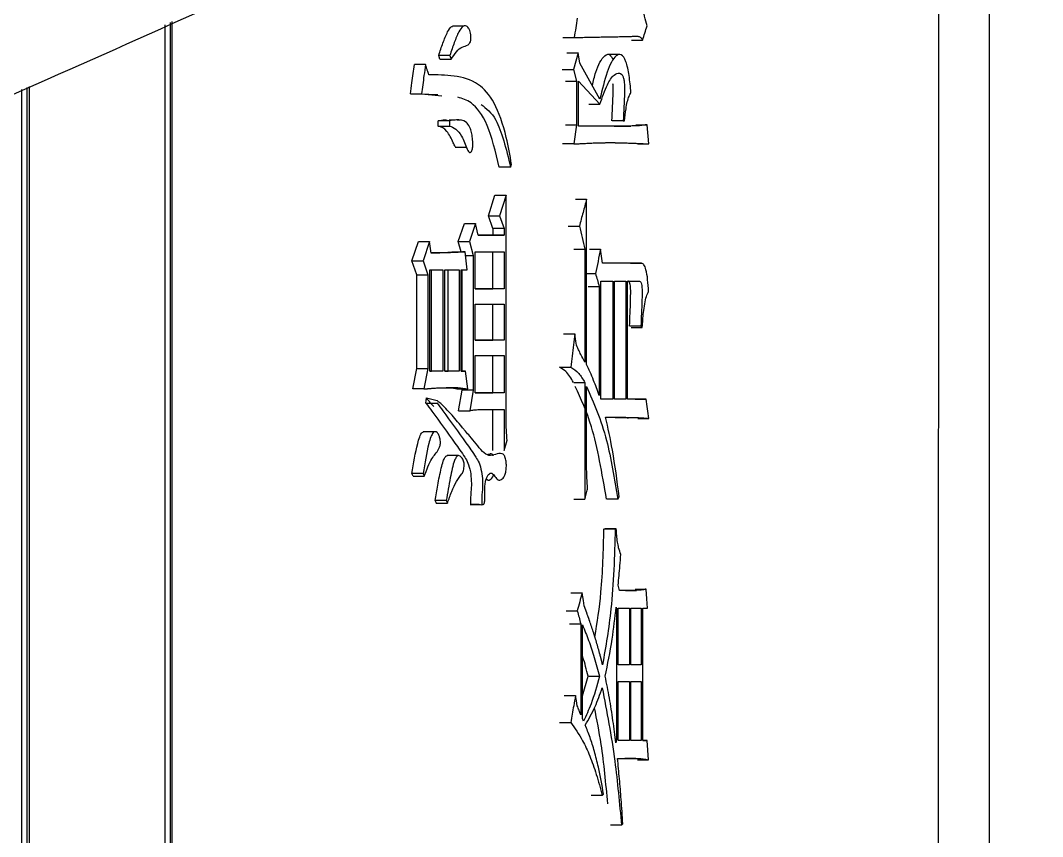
# Model space of a CAD drawing. Header units: millimetres. Extents: x 2379 to 4059, y 879 to 2067.
# Drawn here: x 3157.52 to 3166.14, y 1070.67 to 1077.55 of the extents above; entities that cross this region are included whole.
import ezdxf

# ---------------------------------------------------------------- set-up
doc = ezdxf.new("R2010")
doc.units = ezdxf.units.MM

msp = doc.modelspace()

# ---------------------------------------------------------------- linework, layer by layer
at = {"color": 7, "linetype": 'Continuous', "lineweight": 25}
for p, q in [((3165.6853, 1080.8364), (3165.6878, 1052.5442)), ((3165.2597, 1053.7173), (3165.2605, 1080.618)), ((3158.732, 1077.5175), (3158.7318, 1065.9346)), ((3158.7775, 1077.5386), (3158.7773, 1065.9346)), ((3158.796, 1065.8846), (3158.7962, 1077.5473)), ((3161.2537, 1077.5075), (3161.1583, 1077.5076)), ((3162.0912, 1077.4111), (3162.1858, 1077.4111)), ((3162.6695, 1077.3895), (3162.7628, 1077.3895)), ((3161.1371, 1077.2596), (3161.0431, 1077.2596)), ((3161.053, 1077.2272), (3161.0431, 1077.2596)), ((3161.1371, 1077.2596), (3161.1471, 1077.2272)), ((3162.1235, 1077.2813), (3162.2181, 1077.2813)), ((3162.2181, 1077.2813), (3162.18, 1077.1407)), ((3162.2327, 1077.1948), (3162.2181, 1077.2813)), ((3162.5602, 1077.2667), (3162.4659, 1077.2667)), ((3160.9317, 1077.1839), (3160.8379, 1077.1839)), ((3162.4027, 1076.8919), (3162.2327, 1077.1948)), ((3162.0853, 1077.1407), (3162.18, 1077.1407)), ((3162.18, 1077.1407), (3162.2064, 1077.0433)), ((3157.5703, 1076.9899), (3157.5702, 1065.8846)), ((3157.5904, 1065.9346), (3157.5905, 1076.9984)), ((3162.2064, 1077.0433), (3162.2064, 1076.6755)), ((3162.221, 1077.0433), (3162.4027, 1076.8486)), ((3162.221, 1076.6647), (3162.221, 1077.0433)), ((3157.5254, 1076.9712), (3157.5253, 1065.8846)), ((3160.8039, 1076.9351), (3160.8976, 1076.9351)), ((3161.0362, 1076.9272), (3160.8039, 1076.9351)), ((3160.8976, 1076.9351), (3161.0691, 1076.9192)), ((3162.3085, 1076.8486), (3162.4027, 1076.8486)), ((3161.1337, 1076.7079), (3161.0397, 1076.7079)), ((3161.0397, 1076.6646), (3161.0397, 1076.7079)), ((3161.0397, 1076.6646), (3161.1337, 1076.6646)), ((3161.1807, 1076.7149), (3161.1323, 1076.7149)), ((3161.1337, 1076.7079), (3161.1337, 1076.6646)), ((3161.2276, 1076.7149), (3161.1982, 1076.7149)), ((3162.2064, 1076.6755), (3162.1829, 1076.5133)), ((3162.6651, 1076.6647), (3162.221, 1076.6647)), ((3162.5991, 1076.708), (3162.5054, 1076.708)), ((3162.5228, 1076.6647), (3162.5691, 1076.6647)), ((3162.5715, 1076.6647), (3162.6651, 1076.6647)), ((3162.5991, 1076.708), (3162.6101, 1076.708)), ((3162.7071, 1076.6755), (3162.8003, 1076.6755)), ((3162.8164, 1076.5133), (3162.8003, 1076.6755)), ((3161.1807, 1076.4864), (3161.2761, 1076.4864)), ((3162.1829, 1076.5133), (3162.0882, 1076.5133)), ((3162.7232, 1076.5133), (3162.8164, 1076.5133)), ((3161.6488, 1076.3185), (3161.5541, 1076.3185)), ((3161.4625, 1075.9075), (3161.5163, 1076.0805)), ((3161.5163, 1076.0805), (3161.6109, 1076.0805)), ((3161.6109, 1076.0805), (3161.557, 1075.9075)), ((3161.6109, 1074.2308), (3161.6109, 1076.0805)), ((3162.1963, 1076.0481), (3162.2908, 1076.0481)), ((3162.2907, 1074.6527), (3162.2908, 1076.0481)), ((3161.4625, 1075.9075), (3161.557, 1075.9075)), ((3161.5005, 1075.7993), (3161.4625, 1075.9075)), ((3161.557, 1075.9075), (3161.5951, 1075.7993)), ((3161.2079, 1075.6911), (3161.2601, 1075.8426)), ((3161.2601, 1075.8426), (3161.3544, 1075.8425)), ((3161.3544, 1075.8425), (3161.3022, 1075.6911)), ((3161.3771, 1075.7452), (3161.3544, 1075.8425)), ((3161.5951, 1075.7993), (3161.5005, 1075.7993)), ((3161.5005, 1075.7993), (3161.5005, 1075.7452)), ((3161.5951, 1075.7993), (3161.5951, 1075.7452)), ((3162.1352, 1075.821), (3162.2297, 1075.821)), ((3161.5005, 1075.7452), (3161.5951, 1075.7452)), ((3160.8175, 1075.5288), (3160.8718, 1075.6911)), ((3160.8718, 1075.6911), (3160.9656, 1075.6911)), ((3160.9656, 1075.6911), (3160.9112, 1075.5288)), ((3160.9792, 1075.5937), (3160.9656, 1075.6911)), ((3161.2079, 1075.6911), (3161.3022, 1075.6911)), ((3161.2316, 1075.6046), (3161.2079, 1075.6911)), ((3161.3022, 1075.6911), (3161.3348, 1075.5721)), ((3162.1818, 1075.6262), (3162.2763, 1075.6262)), ((3162.2763, 1075.6262), (3162.2762, 1074.6743)), ((3162.3142, 1075.6263), (3162.4084, 1075.6262)), ((3160.8175, 1075.5288), (3160.9112, 1075.5288)), ((3160.8583, 1075.4098), (3160.8175, 1075.5288)), ((3160.9112, 1075.5288), (3160.9521, 1075.4098)), ((3161.1719, 1075.6046), (3161.2661, 1075.6046)), ((3161.2825, 1075.4531), (3161.2661, 1075.6046)), ((3161.2696, 1075.5721), (3161.3348, 1075.5721)), ((3161.3348, 1075.5721), (3161.3348, 1074.4363)), ((3161.3511, 1075.2909), (3161.3511, 1075.6046)), ((3161.3511, 1075.6046), (3161.5951, 1075.6046)), ((3161.5005, 1075.2909), (3161.5005, 1075.6046)), ((3161.5951, 1075.6046), (3161.5951, 1075.2909)), ((3160.969, 1074.5985), (3160.969, 1075.4531)), ((3160.969, 1075.4531), (3161.0769, 1075.4531)), ((3160.9829, 1074.5985), (3160.9829, 1075.4531)), ((3161.0769, 1075.4531), (3161.0769, 1074.5985)), ((3161.0936, 1074.5985), (3161.0936, 1075.4531)), ((3161.0936, 1075.4531), (3161.2167, 1075.4531)), ((3161.1225, 1074.5986), (3161.1225, 1075.4531)), ((3161.2167, 1075.4531), (3161.2167, 1074.5986)), ((3161.2332, 1075.4531), (3161.2825, 1075.4531)), ((3161.2332, 1074.5986), (3161.2332, 1075.4531)), ((3161.2405, 1074.5986), (3161.2405, 1075.4531)), ((3162.7547, 1075.5073), (3162.4254, 1075.5073)), ((3162.6613, 1075.5073), (3162.7547, 1075.5073)), ((3160.8582, 1074.6202), (3160.8583, 1075.4098)), ((3160.8583, 1075.4098), (3160.9521, 1075.4098)), ((3160.9521, 1075.4098), (3160.952, 1074.6202)), ((3162.2907, 1075.4207), (3162.3656, 1075.4207)), ((3162.4112, 1074.3606), (3162.4112, 1075.3558)), ((3162.4112, 1075.3558), (3162.5128, 1075.3558)), ((3162.5128, 1075.3558), (3162.5128, 1074.3606)), ((3162.5268, 1074.3606), (3162.5268, 1075.3558)), ((3162.5268, 1075.3558), (3162.6211, 1075.3558)), ((3162.6211, 1075.3558), (3162.6211, 1074.3606)), ((3162.6349, 1075.3558), (3162.7358, 1075.3558)), ((3162.6349, 1074.3606), (3162.6349, 1075.3558)), ((3162.6396, 1075.3558), (3162.7358, 1075.3558)), ((3161.5951, 1075.2909), (3161.3511, 1075.2909)), ((3161.3511, 1075.2909), (3161.5005, 1075.2909)), ((3161.5951, 1075.2909), (3161.5005, 1075.2909)), ((3162.3028, 1075.3125), (3162.397, 1075.3125)), ((3162.397, 1075.3125), (3162.397, 1074.3931)), ((3161.3511, 1074.8582), (3161.3511, 1075.1611)), ((3161.3511, 1075.1611), (3161.5951, 1075.1611)), ((3161.5005, 1074.8582), (3161.5005, 1075.1611)), ((3161.5951, 1075.1611), (3161.5951, 1074.8582)), ((3162.7492, 1074.9772), (3162.6559, 1074.9772)), ((3162.6667, 1074.9664), (3162.76, 1074.9664)), ((3162.7492, 1074.9772), (3162.76, 1074.9664)), ((3161.5951, 1074.8582), (3161.3511, 1074.8582)), ((3161.3511, 1074.8582), (3161.5005, 1074.8582)), ((3161.5951, 1074.8582), (3161.5005, 1074.8582)), ((3162.097, 1074.9124), (3162.1917, 1074.9124)), ((3161.3511, 1074.4147), (3161.3511, 1074.7284)), ((3161.3511, 1074.7284), (3161.5951, 1074.7284)), ((3161.5005, 1074.4147), (3161.5005, 1074.7284)), ((3161.5951, 1074.7284), (3161.5951, 1074.4147)), ((3160.8243, 1074.4471), (3160.8582, 1074.6202)), ((3160.8582, 1074.6202), (3160.952, 1074.6202)), ((3160.952, 1074.6202), (3160.918, 1074.4471)), ((3161.0769, 1074.5985), (3160.969, 1074.5985)), ((3160.969, 1074.5985), (3160.9829, 1074.5985)), ((3161.0769, 1074.5985), (3160.9829, 1074.5985)), ((3161.2167, 1074.5986), (3161.0936, 1074.5985)), ((3161.0936, 1074.5986), (3161.1225, 1074.5986)), ((3161.2167, 1074.5986), (3161.1225, 1074.5986)), ((3161.2694, 1074.5986), (3161.2332, 1074.5986)), ((3161.2332, 1074.5986), (3161.2694, 1074.5986)), ((3161.289, 1074.4471), (3161.2694, 1074.5986)), ((3162.061, 1074.631), (3162.1564, 1074.631)), ((3162.1818, 1074.5012), (3162.2762, 1074.5012)), ((3162.2762, 1074.5012), (3162.2762, 1073.5169)), ((3160.918, 1074.4471), (3160.8243, 1074.4471)), ((3161.1324, 1074.4579), (3161.2266, 1074.4579)), ((3161.1948, 1074.4471), (3161.289, 1074.4471)), ((3161.2112, 1074.2632), (3161.2405, 1074.4363)), ((3161.2266, 1074.4579), (3161.289, 1074.4471)), ((3161.2405, 1074.4363), (3161.2405, 1074.4471)), ((3161.3348, 1074.4363), (3161.2405, 1074.4363)), ((3161.3348, 1074.4363), (3161.3054, 1074.2632)), ((3161.5951, 1074.4147), (3161.3511, 1074.4147)), ((3161.3511, 1074.4147), (3161.5005, 1074.4147)), ((3161.5951, 1074.4147), (3161.5005, 1074.4147)), ((3162.2907, 1073.8197), (3162.2907, 1074.4687)), ((3160.9359, 1074.3281), (3160.9393, 1074.3714)), ((3160.9393, 1074.3714), (3161.0315, 1074.3497)), ((3162.5128, 1074.3606), (3162.4112, 1074.3606)), ((3162.5128, 1074.3606), (3162.4189, 1074.3606)), ((3162.6211, 1074.3606), (3162.5268, 1074.3606)), ((3162.6211, 1074.3606), (3162.5275, 1074.3606)), ((3162.7922, 1074.3606), (3162.6349, 1074.3606)), ((3162.699, 1074.3606), (3162.7922, 1074.3606)), ((3161.2112, 1074.2632), (3161.3054, 1074.2632)), ((3161.5005, 1073.9279), (3161.5005, 1074.2741)), ((3161.5951, 1074.274), (3161.5951, 1073.9279)), ((3162.7232, 1074.1984), (3162.8163, 1074.1984)), ((3161.0052, 1074.0847), (3160.9114, 1074.0847)), ((3161.5951, 1073.9279), (3161.6204, 1074.0144)), ((3161.2104, 1073.8853), (3161.1152, 1073.8853)), ((3160.8277, 1073.7115), (3160.8174, 1073.7332)), ((3160.8277, 1073.7115), (3160.9214, 1073.7115)), ((3160.9112, 1073.7332), (3160.9214, 1073.7115)), ((3162.5546, 1073.5169), (3162.5658, 1073.5385)), ((3161.107, 1073.506), (3161.013, 1073.506)), ((3161.023, 1073.4844), (3161.117, 1073.4844)), ((3161.3832, 1073.4736), (3161.3184, 1073.4736)), ((3162.1817, 1073.5169), (3162.2762, 1073.5169)), ((3162.5546, 1073.5169), (3162.4608, 1073.5169)), ((3162.4385, 1073.2681), (3162.5323, 1073.2681)), ((3162.5407, 1073.2681), (3162.4469, 1073.2681)), ((3162.5407, 1073.2681), (3162.5323, 1073.2681)), ((3162.5685, 1072.7489), (3162.5574, 1072.7921)), ((3162.1584, 1072.7272), (3162.253, 1072.7272)), ((3162.7113, 1072.7489), (3162.5685, 1072.7489)), ((3162.6179, 1072.7489), (3162.7113, 1072.7489)), ((3162.699, 1072.7597), (3162.7922, 1072.7597)), ((3162.5574, 1072.1214), (3162.5574, 1072.5974)), ((3162.5574, 1072.5974), (3162.6513, 1072.5974)), ((3162.6513, 1072.5974), (3162.6513, 1072.1215)), ((3162.665, 1072.1215), (3162.665, 1072.5974)), ((3162.665, 1072.5974), (3162.7519, 1072.5974)), ((3162.7519, 1072.5974), (3162.7519, 1072.1215)), ((3162.7653, 1071.4832), (3162.7654, 1072.5974)), ((3162.7654, 1072.5974), (3162.8029, 1072.5974)), ((3162.1175, 1072.5758), (3162.2121, 1072.5758)), ((3162.5435, 1072.5758), (3162.5435, 1071.494)), ((3162.1468, 1072.4676), (3162.2413, 1072.4676)), ((3162.2413, 1072.4676), (3162.2413, 1071.6996)), ((3162.2559, 1071.6671), (3162.2559, 1072.4568)), ((3162.6513, 1072.1215), (3162.5574, 1072.1214)), ((3162.6513, 1072.1215), (3162.5577, 1072.1215)), ((3162.7519, 1072.1215), (3162.665, 1072.1215)), ((3162.7519, 1072.1215), (3162.665, 1072.1215)), ((3162.2559, 1071.8607), (3162.3041, 1072.0241)), ((3162.3056, 1072.0241), (3162.3998, 1072.0241)), ((3162.5574, 1071.4832), (3162.5574, 1071.9808)), ((3162.5574, 1071.9808), (3162.6513, 1071.9808)), ((3162.6513, 1071.9808), (3162.6513, 1071.4832)), ((3162.665, 1071.4832), (3162.665, 1071.9808)), ((3162.665, 1071.9808), (3162.7519, 1071.9808)), ((3162.7519, 1071.9808), (3162.7519, 1071.4832)), ((3162.1028, 1071.8618), (3162.1975, 1071.8618)), ((3162.2646, 1071.6455), (3162.2559, 1071.6671)), ((3162.5435, 1071.494), (3162.5336, 1071.494)), ((3162.5435, 1071.494), (3162.5379, 1071.4616)), ((3162.6513, 1071.4832), (3162.5574, 1071.4832)), ((3162.6513, 1071.4832), (3162.5577, 1071.4832)), ((3162.7519, 1071.4832), (3162.665, 1071.4832)), ((3162.7519, 1071.4832), (3162.665, 1071.4832)), ((3162.8002, 1071.4832), (3162.7653, 1071.4832)), ((3162.7653, 1071.4832), (3162.8002, 1071.4832)), ((3162.5518, 1071.3318), (3162.7059, 1071.3318)), ((3162.7059, 1071.3318), (3162.6124, 1071.3318)), ((3162.7204, 1071.321), (3162.8136, 1071.321)), ((3162.4225, 1071.0181), (3162.3283, 1071.0181)), ((3162.4225, 1071.0181), (3162.4338, 1071.0289)), ((3162.5851, 1070.7693), (3162.5962, 1070.7801))]:
    msp.add_line(p, q, dxfattribs=at)
at = {"color": 7, "linetype": 'Continuous', "lineweight": 25, "flags": 128}
for points in [[(3161.053, 1077.2272), (3161.0942, 1077.2272), (3161.1206, 1077.2272), (3161.1471, 1077.2272)], [(3162.1117, 1077.0433), (3162.1586, 1077.0433), (3162.2064, 1077.0433)], [(3162.1117, 1076.6755), (3162.1586, 1076.6755), (3162.2064, 1076.6755)], [(3161.6488, 1076.3185), (3161.6535, 1076.3293), (3161.6582, 1076.3401)], [(3162.4254, 1075.5073), (3162.4169, 1075.5668), (3162.4084, 1075.6262)], [(3160.9359, 1074.3281), (3160.9781, 1074.3281), (3161.004, 1074.3281), (3161.0298, 1074.3281)], [(3160.9112, 1073.7332), (3160.8764, 1073.7332), (3160.8469, 1073.7332), (3160.8174, 1073.7332)], [(3161.023, 1073.4844), (3161.0204, 1073.4899), (3161.0179, 1073.4954), (3161.013, 1073.506)], [(3161.107, 1073.506), (3161.1095, 1073.5005), (3161.1133, 1073.4925), (3161.117, 1073.4844)], [(3162.2704, 1072.619), (3162.2633, 1072.663), (3162.2582, 1072.6951), (3162.253, 1072.7272)], [(3162.8029, 1072.5974), (3162.7976, 1072.6786), (3162.7922, 1072.7597)], [(3162.5407, 1072.6083), (3162.5421, 1072.592), (3162.5435, 1072.5758)], [(3162.2121, 1071.7753), (3162.2048, 1071.8185), (3162.1975, 1071.8618)], [(3162.0616, 1071.6346), (3162.085, 1071.6346), (3162.1091, 1071.6346), (3162.1563, 1071.6346)], [(3162.8136, 1071.321), (3162.8069, 1071.4021), (3162.8002, 1071.4832)], [(3162.5851, 1070.7693), (3162.5462, 1070.7693), (3162.5177, 1070.7693), (3162.4914, 1070.7693)]]:
    msp.add_lwpolyline(points, dxfattribs=at)
at = {"color": 7, "linetype": 'Continuous', "lineweight": 25}
for points, knots in [([(3088.6497, 1062.6106), (3091.2101, 1062.6355), (3094.7905, 1062.6703), (3100.0597, 1062.9491), (3104.5241, 1063.2844), (3109.8402, 1063.8501), (3115.4092, 1064.6234), (3121.2226, 1065.6334), (3127.1938, 1066.8894), (3133.2699, 1068.4001), (3139.4078, 1070.1708), (3145.5731, 1072.205), (3151.7366, 1074.5045), (3157.8735, 1077.0697), (3163.9616, 1079.9001), (3169.9811, 1082.9938), (3175.9138, 1086.3485), (3181.743, 1089.9607), (3187.4527, 1093.8262), (3193.0283, 1097.9403), (3198.4556, 1102.2975), (3203.7212, 1106.8918), (3208.8126, 1111.7163), (3213.7175, 1116.7639), (3218.4243, 1122.0269), (3222.9221, 1127.4968), (3227.2003, 1133.1651), (3231.249, 1139.0223), (3235.0587, 1145.0589), (3238.6203, 1151.2648), (3241.9256, 1157.6294), (3244.9664, 1164.142), (3247.7355, 1170.7912), (3250.2259, 1177.5656), (3252.4314, 1184.4533), (3254.346, 1191.4421), (3255.9646, 1198.5197), (3257.2824, 1205.6734), (3258.2953, 1212.8904), (3258.9997, 1220.1575), (3259.3926, 1227.4617), (3259.4715, 1234.7896), (3259.2345, 1242.1277), (3258.6803, 1249.4623), (3257.8081, 1256.78), (3256.6178, 1264.067), (3255.1097, 1271.3097), (3253.2847, 1278.4943), (3251.1442, 1285.6071), (3248.6903, 1292.6346), (3245.9255, 1299.5632), (3242.8528, 1306.3795), (3239.4757, 1313.0702), (3235.7981, 1319.622), (3231.8244, 1326.0221), (3227.5595, 1332.2574), (3223.0083, 1338.3154), (3218.1763, 1344.1838), (3213.0692, 1349.8502), (3207.6926, 1355.3027), (3202.2459, 1360.3503), (3196.7725, 1365.0026), (3191.3143, 1369.272), (3185.6894, 1373.3144), (3179.9079, 1377.1228), (3173.9805, 1380.6909), (3167.918, 1384.0129), (3161.7322, 1387.0832), (3155.4356, 1389.8967), (3149.0419, 1392.4486), (3142.5667, 1394.7347), (3136.0291, 1396.7509), (3129.4541, 1398.4935), (3122.8813, 1399.9583), (3116.3875, 1401.1399), (3110.098, 1402.037), (3104.5743, 1402.6204), (3099.6914, 1402.988), (3094.8673, 1403.2278), (3088.8929, 1403.3448), (3083.3761, 1403.2345), (3078.1069, 1402.9628), (3073.6425, 1402.6253), (3068.3264, 1402.0603), (3062.7574, 1401.2868), (3056.944, 1400.2769), (3050.9728, 1399.0208), (3044.8967, 1397.5101), (3038.7588, 1395.7394), (3032.5936, 1393.7053), (3026.43, 1391.4058), (3020.2932, 1388.8405), (3014.2051, 1386.0102), (3008.1855, 1382.9164), (3002.2528, 1379.5618), (2996.4237, 1375.9496), (2990.7139, 1372.0841), (2985.1384, 1367.9699), (2979.7111, 1363.6127), (2974.4454, 1359.0185), (2969.3541, 1354.1939), (2964.4492, 1349.1463), (2959.7423, 1343.8834), (2955.2445, 1338.4134), (2950.9663, 1332.7452), (2946.9176, 1326.8879), (2943.108, 1320.8513), (2939.5462, 1314.6455), (2936.2415, 1308.2807), (2933.1987, 1301.7687), (2930.4368, 1295.1173), (2928.0997, 1288.8352), (2926.8212, 1284.7301), (2926.258, 1282.9216)], [0, 0, 0, 0, 0.010207, 0.014274, 0.021037, 0.028056, 0.035587, 0.043451, 0.051578, 0.059911, 0.06841, 0.077044, 0.085791, 0.094634, 0.103558, 0.112554, 0.121612, 0.130726, 0.13989, 0.149098, 0.158347, 0.167633, 0.176954, 0.186306, 0.195688, 0.205098, 0.214535, 0.223996, 0.233481, 0.242989, 0.252518, 0.262068, 0.271639, 0.281229, 0.290838, 0.300466, 0.310113, 0.319778, 0.329461, 0.339162, 0.348881, 0.358618, 0.368373, 0.378146, 0.387938, 0.397748, 0.407578, 0.417427, 0.427296, 0.437185, 0.447097, 0.457031, 0.466988, 0.47697, 0.486979, 0.497016, 0.507082, 0.517181, 0.527315, 0.537488, 0.547704, 0.556915, 0.566123, 0.575327, 0.584526, 0.593719, 0.602905, 0.612082, 0.621247, 0.630396, 0.639524, 0.64862, 0.657668, 0.666638, 0.675463, 0.683979, 0.691963, 0.697606, 0.703501, 0.71122, 0.721427, 0.725494, 0.732257, 0.739276, 0.746807, 0.754671, 0.762798, 0.771131, 0.77963, 0.788264, 0.797011, 0.805853, 0.814778, 0.823774, 0.832832, 0.841946, 0.85111, 0.860318, 0.869567, 0.878853, 0.888174, 0.897526, 0.906908, 0.916318, 0.925755, 0.935216, 0.944701, 0.954208, 0.963738, 0.973288, 0.982858, 0.992449, 1, 1, 1, 1]), ([(3162.8003, 1077.5085), (3162.787, 1077.5625), (3162.7611, 1077.6672), (3162.7264, 1077.8349), (3162.7055, 1077.9489), (3162.6951, 1078.0061)], [0, 0, 0, 0, 0.347854, 0.67337, 1, 1, 1, 1]), ([(3161.0431, 1077.2596), (3161.0548, 1077.2951), (3161.0785, 1077.3663), (3161.1129, 1077.4506), (3161.141, 1077.4991), (3161.1556, 1077.5037), (3161.159, 1077.5048)], [0, 0, 0, 0, 0.3465962, 0.6953672, 0.9290108, 1, 1, 1, 1]), ([(3161.1471, 1077.2272), (3161.1621, 1077.2498), (3161.1922, 1077.2952), (3161.2411, 1077.3363), (3161.2785, 1077.3391), (3161.301, 1077.3588), (3161.3089, 1077.3705), (3161.3133, 1077.3862), (3161.3149, 1077.4021), (3161.3146, 1077.4231), (3161.3117, 1077.4473), (3161.3051, 1077.4728), (3161.2911, 1077.4978), (3161.2704, 1077.5147), (3161.2415, 1077.5047), (3161.2084, 1077.4558), (3161.1735, 1077.3676), (3161.1493, 1077.2971), (3161.1371, 1077.2596), (3161.1371, 1077.2596)], [0, 0, 0, 0, 0.122963, 0.247031, 0.370505, 0.395962, 0.421667, 0.433716, 0.445798, 0.461982, 0.485013, 0.50855, 0.540716, 0.603687, 0.664288, 0.751122, 0.871606, 0.999878, 1, 1, 1, 1]), ([(3162.2122, 1077.5734), (3162.2078, 1077.5463), (3162.1991, 1077.4922), (3162.1902, 1077.4381), (3162.1858, 1077.4111)], [0, 0, 0, 0, 0.5, 1, 1, 1, 1]), ([(3162.7628, 1077.3895), (3162.769, 1077.4093), (3162.7816, 1077.449), (3162.7941, 1077.4886), (3162.8003, 1077.5085)], [0, 0, 0, 0, 0.499999, 1, 1, 1, 1]), ([(3162.1858, 1077.4111), (3162.2051, 1077.4115), (3162.2437, 1077.4122), (3162.3011, 1077.4133), (3162.3579, 1077.4143), (3162.4049, 1077.4152), (3162.4517, 1077.416), (3162.4981, 1077.4168), (3162.5533, 1077.418), (3162.599, 1077.419), (3162.6408, 1077.42), (3162.6717, 1077.4208), (3162.7006, 1077.4215), (3162.7151, 1077.4218), (3162.7223, 1077.4219)], [0, 0, 0, 0, 0.104023, 0.208045, 0.312068, 0.416091, 0.468102, 0.572125, 0.676148, 0.78017, 0.832182, 0.916091, 0.958045, 1, 1, 1, 1]), ([(3162.7223, 1077.4219), (3162.7301, 1077.4204), (3162.7442, 1077.4175), (3162.7571, 1077.3981), (3162.7628, 1077.3895)], [0, 0, 0, 0, 0.557581, 1, 1, 1, 1]), ([(3162.3382, 1077.0067), (3162.3478, 1077.0453), (3162.3763, 1077.1593), (3162.4289, 1077.2548), (3162.4831, 1077.2804), (3162.5048, 1077.2416), (3162.5136, 1077.2259)], [0, 0, 0, 0, 0.215613, 0.638466, 0.853974, 1, 1, 1, 1]), ([(3162.6651, 1076.946), (3162.6604, 1076.9949), (3162.6513, 1077.0912), (3162.6251, 1077.2192), (3162.5831, 1077.2764), (3162.5251, 1077.2589), (3162.4595, 1077.1278), (3162.4219, 1076.9715), (3162.4027, 1076.8919)], [0, 0, 0, 0, 0.1273113, 0.25064, 0.3763468, 0.5011022, 0.7458194, 1, 1, 1, 1]), ([(3160.8039, 1076.9351), (3160.8082, 1076.9664), (3160.816, 1077.0235), (3160.8273, 1077.1065), (3160.8344, 1077.1581), (3160.8379, 1077.1839)], [0, 0, 0, 0, 0.377799, 0.688899, 1, 1, 1, 1]), ([(3160.9317, 1077.1839), (3160.9274, 1077.1526), (3160.9196, 1077.0954), (3160.9082, 1077.0125), (3160.9011, 1076.9609), (3160.8976, 1076.9351)], [0, 0, 0, 0, 0.377734, 0.688867, 1, 1, 1, 1]), ([(3160.9589, 1077.0973), (3160.955, 1077.1098), (3160.9485, 1077.1305), (3160.9394, 1077.1593), (3160.9343, 1077.1757), (3160.9317, 1077.1839)], [0, 0, 0, 0, 0.4325048, 0.7162517, 1, 1, 1, 1]), ([(3161.6581, 1076.3401), (3161.6441, 1076.4177), (3161.6077, 1076.6197), (3161.5159, 1076.8836), (3161.3606, 1077.0495), (3161.1734, 1077.0926), (3161.0307, 1077.0957), (3160.9589, 1077.0973)], [0, 0, 0, 0, 0.112639, 0.292888, 0.474955, 0.735645, 1, 1, 1, 1]), ([(3162.4027, 1076.8486), (3162.423, 1076.9068), (3162.4591, 1077.0103), (3162.5168, 1077.1009), (3162.5589, 1077.113), (3162.585, 1077.1058), (3162.5976, 1077.0831), (3162.6058, 1077.0547), (3162.6112, 1077.009), (3162.6102, 1076.8896), (3162.604, 1076.7874), (3162.5991, 1076.708)], [0, 0, 0, 0, 0.23749, 0.42213, 0.564767, 0.621672, 0.660735, 0.693272, 0.725999, 0.787152, 1, 1, 1, 1]), ([(3162.5032, 1076.708), (3162.5078, 1076.7883), (3162.5135, 1076.8848), (3162.5154, 1076.9919), (3162.5135, 1077.0143), (3162.513, 1077.0207)], [0, 0, 0, 0, 0.779722, 0.936775, 1, 1, 1, 1]), ([(3161.5541, 1076.3185), (3161.5232, 1076.4462), (3161.4626, 1076.6974), (3161.3302, 1076.8698), (3161.2423, 1076.8956), (3161.205, 1076.9066)], [0, 0, 0, 0, 0.372916, 0.733547, 1, 1, 1, 1]), ([(3162.6101, 1076.708), (3162.614, 1076.7424), (3162.6204, 1076.7988), (3162.6335, 1076.8688), (3162.6476, 1076.9178), (3162.6593, 1076.9367), (3162.6651, 1076.946)], [0, 0, 0, 0, 0.348649, 0.570981, 0.788219, 1, 1, 1, 1]), ([(3161.4008, 1076.8468), (3161.4443, 1076.8135), (3161.5482, 1076.7338), (3161.6118, 1076.4713), (3161.6488, 1076.3185)], [0, 0, 0, 0, 0.418252, 1, 1, 1, 1]), ([(3161.0397, 1076.7079), (3161.0576, 1076.7124), (3161.0887, 1076.7203), (3161.1195, 1076.7126), (3161.1327, 1076.7093)], [0, 0, 0, 0, 0.573402, 1, 1, 1, 1]), ([(3161.1818, 1076.4887), (3161.1766, 1076.5), (3161.1547, 1076.5478), (3161.1113, 1076.6395), (3161.0649, 1076.6558), (3161.0397, 1076.6646)], [0, 0, 0, 0, 0.12447, 0.525331, 1, 1, 1, 1]), ([(3161.1337, 1076.6646), (3161.1515, 1076.6579), (3161.1871, 1076.6446), (3161.2404, 1076.5852), (3161.27, 1076.4943), (3161.2931, 1076.4493), (3161.3041, 1076.4399), (3161.3143, 1076.443), (3161.3224, 1076.4546), (3161.3275, 1076.4714), (3161.3305, 1076.4935), (3161.3312, 1076.529), (3161.3276, 1076.5758), (3161.3179, 1076.6239), (3161.3008, 1076.6679), (3161.2592, 1076.7176), (3161.2008, 1076.7199), (3161.1531, 1076.7114), (3161.1337, 1076.7079)], [0, 0, 0, 0, 0.115518, 0.231634, 0.360314, 0.38877, 0.411137, 0.433609, 0.45467, 0.468652, 0.482629, 0.505933, 0.545458, 0.585905, 0.62732, 0.690876, 0.874624, 1, 1, 1, 1]), ([(3162.8003, 1076.6755), (3162.7812, 1076.6727), (3162.7493, 1076.6679), (3162.7042, 1076.6655), (3162.6781, 1076.665), (3162.6651, 1076.6647)], [0, 0, 0, 0, 0.427543, 0.713753, 1, 1, 1, 1]), ([(3162.1829, 1076.5133), (3162.1865, 1076.5135), (3162.1938, 1076.5139), (3162.2048, 1076.5145), (3162.2193, 1076.5153), (3162.2375, 1076.5163), (3162.2592, 1076.5174), (3162.2808, 1076.5185), (3162.3024, 1076.5196), (3162.3239, 1076.5206), (3162.3454, 1076.5215), (3162.3632, 1076.5221), (3162.3809, 1076.5227), (3162.3987, 1076.5233), (3162.4199, 1076.5238), (3162.4375, 1076.5241), (3162.4516, 1076.5243), (3162.4621, 1076.5244), (3162.4726, 1076.5245), (3162.4831, 1076.5245), (3162.4919, 1076.5245), (3162.4989, 1076.5245), (3162.5041, 1076.5245), (3162.5093, 1076.5244), (3162.5145, 1076.5244), (3162.5189, 1076.5244), (3162.5224, 1076.5243), (3162.5258, 1076.5243), (3162.5302, 1076.5242), (3162.5354, 1076.5242), (3162.5406, 1076.5241), (3162.5458, 1076.524), (3162.551, 1076.5239), (3162.5562, 1076.5238), (3162.5631, 1076.5237), (3162.5717, 1076.5235), (3162.5821, 1076.5233), (3162.5924, 1076.523), (3162.6027, 1076.5227), (3162.613, 1076.5224), (3162.6233, 1076.5221), (3162.6369, 1076.5217), (3162.654, 1076.521), (3162.6744, 1076.5202), (3162.6947, 1076.5193), (3162.715, 1076.5184), (3162.7318, 1076.5176), (3162.7453, 1076.5169), (3162.7553, 1076.5164), (3162.7654, 1076.5159), (3162.7754, 1076.5154), (3162.7854, 1076.5149), (3162.7956, 1076.5144), (3162.8059, 1076.5138), (3162.8129, 1076.5135), (3162.8164, 1076.5133)], [0, 0, 0, 0, 0.016501, 0.033002, 0.049503, 0.082504, 0.115506, 0.148508, 0.18151, 0.214512, 0.247513, 0.280515, 0.297016, 0.330018, 0.36302, 0.396021, 0.412522, 0.429023, 0.445524, 0.462025, 0.478526, 0.486776, 0.495027, 0.503277, 0.511528, 0.519778, 0.523903, 0.528029, 0.536279, 0.54453, 0.55278, 0.56103, 0.569281, 0.577531, 0.585782, 0.602283, 0.618784, 0.635284, 0.651785, 0.668286, 0.684787, 0.701288, 0.73429, 0.767292, 0.800293, 0.833295, 0.866297, 0.882798, 0.899299, 0.9158, 0.932301, 0.948801, 0.965302, 0.982651, 1, 1, 1, 1]), ([(3162.2908, 1076.0481), (3162.2806, 1076.0103), (3162.2603, 1075.9345), (3162.2399, 1075.8588), (3162.2297, 1075.821)], [0, 0, 0, 0, 0.5, 1, 1, 1, 1]), ([(3162.2297, 1075.821), (3162.2375, 1075.7885), (3162.2531, 1075.7236), (3162.2685, 1075.6587), (3162.2763, 1075.6262)], [0, 0, 0, 0, 0.500001, 1, 1, 1, 1]), ([(3161.5951, 1075.7452), (3161.5633, 1075.7452), (3161.4914, 1075.7452), (3161.418, 1075.7452), (3161.3771, 1075.7452)], [0, 0, 0, 0, 0.44202, 1, 1, 1, 1]), ([(3161.3771, 1075.7452), (3161.378, 1075.7452), (3161.4196, 1075.7452), (3161.4605, 1075.7452), (3161.5005, 1075.7452)], [0, 0, 0, 0, 0.020471, 1, 1, 1, 1]), ([(3162.4084, 1075.6262), (3162.4013, 1075.592), (3162.387, 1075.5235), (3162.3727, 1075.455), (3162.3656, 1075.4207)], [0, 0, 0, 0, 0.499999, 1, 1, 1, 1]), ([(3161.2661, 1075.6046), (3161.2646, 1075.6044), (3161.26, 1075.604), (3161.2523, 1075.6032), (3161.2432, 1075.6023), (3161.2355, 1075.6016), (3161.2294, 1075.6011), (3161.2248, 1075.6007), (3161.2202, 1075.6003), (3161.2156, 1075.6), (3161.211, 1075.5997), (3161.2064, 1075.5994), (3161.2018, 1075.5991), (3161.1926, 1075.5985), (3161.1602, 1075.5969), (3161.1231, 1075.5954), (3161.0905, 1075.5949), (3161.0811, 1075.5947), (3161.0765, 1075.5947), (3161.0718, 1075.5946), (3161.0671, 1075.5945), (3161.0624, 1075.5945), (3161.0577, 1075.5944), (3161.0531, 1075.5943), (3161.0484, 1075.5943), (3161.0437, 1075.5942), (3161.039, 1075.5942), (3161.0343, 1075.5942), (3161.0296, 1075.5941), (3161.0249, 1075.5941), (3161.021, 1075.594), (3161.0179, 1075.594), (3161.0155, 1075.594), (3161.0132, 1075.594), (3161.0108, 1075.594), (3161.0085, 1075.5939), (3161.0061, 1075.5939), (3161.0038, 1075.5939), (3161.0014, 1075.5939), (3160.999, 1075.5939), (3160.9967, 1075.5939), (3160.9943, 1075.5938), (3160.992, 1075.5938), (3160.9896, 1075.5938), (3160.9873, 1075.5938), (3160.9849, 1075.5938), (3160.9822, 1075.5938), (3160.9803, 1075.5937), (3160.9792, 1075.5937)], [0, 0, 0, 0, 0.016204, 0.048613, 0.081022, 0.11343, 0.129634, 0.145839, 0.162043, 0.178247, 0.194452, 0.210656, 0.22686, 0.243065, 0.307882, 0.567153, 0.631971, 0.648175, 0.664379, 0.680584, 0.696788, 0.712992, 0.729197, 0.745401, 0.761605, 0.777809, 0.794014, 0.810218, 0.826422, 0.842627, 0.858831, 0.866933, 0.875035, 0.883137, 0.89124, 0.899342, 0.907444, 0.915546, 0.923648, 0.93175, 0.939853, 0.947955, 0.956057, 0.964159, 0.972261, 0.980363, 0.988466, 1, 1, 1, 1]), ([(3160.9798, 1075.5947), (3160.9983, 1075.595), (3161.063, 1075.5958), (3161.1265, 1075.6009), (3161.1719, 1075.6046)], [0, 0, 0, 0, 0.286199, 1, 1, 1, 1]), ([(3162.8137, 1075.2693), (3162.809, 1075.3373), (3162.8027, 1075.4308), (3162.775, 1075.4996), (3162.7614, 1075.5047), (3162.7547, 1075.5073)], [0, 0, 0, 0, 0.57516, 0.790026, 1, 1, 1, 1]), ([(3162.3656, 1075.4207), (3162.3708, 1075.4027), (3162.3813, 1075.3666), (3162.3918, 1075.3306), (3162.397, 1075.3125)], [0, 0, 0, 0, 0.500002, 1, 1, 1, 1]), ([(3162.6531, 1074.9772), (3162.6562, 1075.0497), (3162.66, 1075.1403), (3162.6626, 1075.2488), (3162.663, 1075.2956), (3162.6586, 1075.3283), (3162.6533, 1075.347), (3162.6465, 1075.3544), (3162.6419, 1075.3554), (3162.6396, 1075.3559)], [0, 0, 0, 0, 0.5086791, 0.6355929, 0.7626286, 0.8246529, 0.8841163, 0.9426063, 1, 1, 1, 1]), ([(3162.7358, 1075.3559), (3162.7398, 1075.3551), (3162.7464, 1075.3539), (3162.7538, 1075.3332), (3162.7613, 1075.283), (3162.7555, 1075.1569), (3162.7517, 1075.0487), (3162.7492, 1074.9772)], [0, 0, 0, 0, 0.100649, 0.162017, 0.226226, 0.489486, 1, 1, 1, 1]), ([(3162.76, 1074.9664), (3162.7631, 1075.0085), (3162.7682, 1075.0775), (3162.7805, 1075.1653), (3162.7943, 1075.2313), (3162.8073, 1075.2568), (3162.8137, 1075.2693)], [0, 0, 0, 0, 0.348454, 0.571203, 0.789125, 1, 1, 1, 1]), ([(3162.1917, 1074.9123), (3162.1878, 1074.8813), (3162.18, 1074.8188), (3162.1682, 1074.7251), (3162.1603, 1074.6623), (3162.1564, 1074.631)], [0, 0, 0, 0, 0.331265, 0.665632, 1, 1, 1, 1]), ([(3162.2762, 1074.6743), (3162.2652, 1074.6953), (3162.247, 1074.7299), (3162.2214, 1074.7765), (3162.2005, 1074.8293), (3162.1946, 1074.8843), (3162.1917, 1074.9123)], [0, 0, 0, 0, 0.334928, 0.552034, 0.77193, 1, 1, 1, 1]), ([(3162.1807, 1074.5012), (3162.1594, 1074.5364), (3162.1215, 1074.5988), (3162.0794, 1074.6212), (3162.061, 1074.631)], [0, 0, 0, 0, 0.562835, 1, 1, 1, 1]), ([(3162.1564, 1074.631), (3162.1798, 1074.617), (3162.2218, 1074.5919), (3162.2595, 1074.5291), (3162.2762, 1074.5012)], [0, 0, 0, 0, 0.556867, 1, 1, 1, 1]), ([(3162.397, 1074.3931), (3162.3815, 1074.4362), (3162.3569, 1074.5047), (3162.3209, 1074.5889), (3162.3008, 1074.6314), (3162.2907, 1074.6527)], [0, 0, 0, 0, 0.460317, 0.729933, 1, 1, 1, 1]), ([(3160.918, 1074.4471), (3160.9197, 1074.4472), (3160.9222, 1074.4475), (3160.9263, 1074.4478), (3160.9305, 1074.4482), (3160.9354, 1074.4486), (3160.9404, 1074.4491), (3160.9453, 1074.4495), (3160.9503, 1074.4499), (3160.9569, 1074.4505), (3160.9652, 1074.4512), (3160.9751, 1074.452), (3160.985, 1074.4527), (3161.0047, 1074.4542), (3161.0277, 1074.4557), (3161.0507, 1074.4567), (3161.0621, 1074.4571), (3161.0703, 1074.4574), (3161.0784, 1074.4576), (3161.0882, 1074.4578), (3161.098, 1074.458), (3161.1078, 1074.4582), (3161.1175, 1074.4583), (3161.1273, 1074.4584), (3161.137, 1074.4584), (3161.1467, 1074.4585), (3161.1548, 1074.4584), (3161.1613, 1074.4584), (3161.1662, 1074.4584), (3161.171, 1074.4584), (3161.1759, 1074.4584), (3161.1807, 1074.4583), (3161.1856, 1074.4583), (3161.1904, 1074.4583), (3161.1952, 1074.4582), (3161.2001, 1074.4582), (3161.2049, 1074.4581), (3161.2089, 1074.4581), (3161.2121, 1074.4581), (3161.2146, 1074.458), (3161.217, 1074.458), (3161.2194, 1074.458), (3161.2214, 1074.458), (3161.2238, 1074.458), (3161.2254, 1074.4579), (3161.2266, 1074.4579)], [0, 0, 0, 0, 0.015876, 0.023814, 0.03969, 0.055566, 0.071442, 0.087319, 0.103195, 0.119071, 0.150823, 0.182575, 0.214327, 0.246079, 0.373089, 0.436594, 0.468346, 0.484222, 0.515974, 0.547726, 0.579478, 0.611231, 0.642983, 0.674735, 0.706487, 0.738239, 0.769992, 0.785868, 0.801744, 0.81762, 0.833496, 0.849372, 0.865248, 0.881124, 0.897, 0.912877, 0.928753, 0.944629, 0.952567, 0.960505, 0.968443, 0.976381, 0.984319, 0.988288, 1, 1, 1, 1]), ([(3161.0185, 1074.455), (3161.0445, 1074.4561), (3161.0816, 1074.4577), (3161.1309, 1074.458), (3161.1389, 1074.458), (3161.1437, 1074.458), (3161.143, 1074.458), (3161.143, 1074.458)], [0, 0, 0, 0, 0.614445, 0.874941, 0.976381, 0.999372, 1, 1, 1, 1]), ([(3161.1948, 1074.4471), (3161.1892, 1074.4481), (3161.1779, 1074.4501), (3161.1571, 1074.4537), (3161.1419, 1074.4563), (3161.1324, 1074.4579)], [0, 0, 0, 0, 0.2713542, 0.5427087, 1, 1, 1, 1]), ([(3162.4588, 1073.5169), (3162.4211, 1073.7363), (3162.3548, 1074.1231), (3162.2434, 1074.3643), (3162.1952, 1074.4687)], [0, 0, 0, 0, 0.567143, 1, 1, 1, 1]), ([(3162.2907, 1074.4687), (3162.3514, 1074.3302), (3162.4612, 1074.0791), (3162.5257, 1073.6908), (3162.5546, 1073.5169)], [0, 0, 0, 0, 0.551948, 1, 1, 1, 1]), ([(3160.9359, 1074.3281), (3160.9524, 1074.3057), (3161.0349, 1074.1938), (3161.1441, 1074.0408), (3161.2453, 1073.9006), (3161.2909, 1073.8266), (3161.3111, 1073.7558), (3161.3198, 1073.6742), (3161.3176, 1073.5915), (3161.3098, 1073.5258), (3161.3119, 1073.4817), (3161.3125, 1073.4681)], [0, 0, 0, 0, 0.102769, 0.513822, 0.691909, 0.752785, 0.814473, 0.868272, 0.914396, 0.973433, 1, 1, 1, 1]), ([(3161.0012, 1074.2978), (3160.9994, 1074.3), (3160.9841, 1074.3183), (3160.9648, 1074.3411), (3160.9464, 1074.3629), (3160.9414, 1074.3688), (3160.9399, 1074.3706), (3160.9395, 1074.3712), (3160.9393, 1074.3714)], [0, 0, 0, 0, 0.088199, 0.752198, 0.928123, 0.977067, 0.991785, 1, 1, 1, 1]), ([(3161.0284, 1074.3299), (3161.0449, 1074.3076), (3161.1274, 1074.1958), (3161.237, 1074.0435), (3161.3383, 1073.9018), (3161.3844, 1073.8286), (3161.405, 1073.7582), (3161.4141, 1073.6765), (3161.4122, 1073.5928), (3161.4041, 1073.5265), (3161.4062, 1073.4817), (3161.4069, 1073.4681)], [0, 0, 0, 0, 0.102395, 0.511938, 0.690628, 0.751585, 0.813368, 0.867382, 0.913423, 0.973554, 1, 1, 1, 1]), ([(3161.4127, 1073.4736), (3161.415, 1073.473), (3161.4196, 1073.4718), (3161.425, 1073.4786), (3161.4286, 1073.4867), (3161.4314, 1073.4977), (3161.4339, 1073.5218), (3161.4331, 1073.5524), (3161.4323, 1073.5801), (3161.4317, 1073.6084), (3161.4335, 1073.642), (3161.4404, 1073.6792), (3161.4509, 1073.7083), (3161.4636, 1073.7272), (3161.4775, 1073.7375), (3161.4963, 1073.7385), (3161.518, 1073.7098), (3161.5438, 1073.6742), (3161.5726, 1073.6793), (3161.5931, 1073.7011), (3161.6044, 1073.7279), (3161.6091, 1073.7449), (3161.6123, 1073.764), (3161.6138, 1073.7849), (3161.6139, 1073.8064), (3161.6124, 1073.8277), (3161.6094, 1073.8478), (3161.605, 1073.8658), (3161.5998, 1073.8811), (3161.5916, 1073.8964), (3161.547, 1073.9173), (3161.4669, 1073.8467), (3161.3757, 1073.9627), (3161.3112, 1074.0426), (3161.2773, 1074.0812), (3161.2593, 1074.102), (3161.2491, 1074.114), (3161.2113, 1074.1596), (3161.1398, 1074.2508), (3161.0692, 1074.3153), (3161.0315, 1074.3497)], [0, 0, 0, 0, 0.0073787, 0.0150243, 0.0185756, 0.0221542, 0.0301488, 0.0452853, 0.0551706, 0.0606045, 0.0761177, 0.0914291, 0.1062873, 0.1223904, 0.1379565, 0.1534235, 0.1843059, 0.2154784, 0.2469224, 0.2782932, 0.2869385, 0.2948589, 0.3024354, 0.3101004, 0.3179917, 0.3256944, 0.3335974, 0.342062, 0.35006, 0.3577981, 0.3738098, 0.4991891, 0.6241938, 0.686833, 0.7292145, 0.7420731, 0.749377, 0.7648573, 0.8744701, 1, 1, 1, 1]), ([(3161.3054, 1074.2632), (3161.317, 1074.2658), (3161.3358, 1074.2701), (3161.3619, 1074.2726), (3161.3763, 1074.2736), (3161.3836, 1074.274)], [0, 0, 0, 0, 0.443386, 0.721661, 1, 1, 1, 1]), ([(3161.3836, 1074.274), (3161.4192, 1074.274), (3161.4903, 1074.274), (3161.5602, 1074.274), (3161.5951, 1074.274)], [0, 0, 0, 0, 0.499996, 1, 1, 1, 1]), ([(3161.6204, 1074.0144), (3161.6172, 1074.0542), (3161.6116, 1074.1253), (3161.6111, 1074.1985), (3161.6109, 1074.2308)], [0, 0, 0, 0, 0.558835, 1, 1, 1, 1]), ([(3162.4509, 1074.2092), (3162.4601, 1074.2091), (3162.4717, 1074.2091), (3162.4844, 1074.209), (3162.4901, 1074.2089), (3162.4959, 1074.2089), (3162.5016, 1074.2089), (3162.5073, 1074.2088), (3162.5131, 1074.2088), (3162.5188, 1074.2088), (3162.5245, 1074.2087), (3162.5325, 1074.2087), (3162.5417, 1074.2086), (3162.5531, 1074.2085), (3162.5645, 1074.2084), (3162.5758, 1074.2084), (3162.5872, 1074.2083), (3162.5985, 1074.2082), (3162.6098, 1074.2081), (3162.6211, 1074.208), (3162.6323, 1074.2078), (3162.6436, 1074.2077), (3162.6548, 1074.2076), (3162.6794, 1074.2073), (3162.7062, 1074.2064), (3162.7328, 1074.2049), (3162.7461, 1074.2041), (3162.7571, 1074.2033), (3162.7659, 1074.2026), (3162.7725, 1074.2021), (3162.7791, 1074.2016), (3162.7857, 1074.201), (3162.7923, 1074.2005), (3162.7977, 1074.2), (3162.8034, 1074.1995), (3162.8092, 1074.199), (3162.8139, 1074.1986), (3162.8163, 1074.1984)], [0, 0, 0, 0, 0.073851, 0.092313, 0.101545, 0.120007, 0.13847, 0.147702, 0.166164, 0.184627, 0.193858, 0.212321, 0.249246, 0.267709, 0.304634, 0.34156, 0.360022, 0.396948, 0.433873, 0.452336, 0.489261, 0.526187, 0.544649, 0.581575, 0.729279, 0.766204, 0.803129, 0.840055, 0.858517, 0.87698, 0.895443, 0.913906, 0.932368, 0.950831, 0.960062, 0.980031, 1, 1, 1, 1]), ([(3162.5658, 1073.5385), (3162.5483, 1073.6729), (3162.5173, 1073.9115), (3162.4711, 1074.1187), (3162.4509, 1074.2091)], [0, 0, 0, 0, 0.563405, 1, 1, 1, 1]), ([(3162.4738, 1074.2084), (3162.513, 1074.2078), (3162.5733, 1074.207), (3162.6206, 1074.2055), (3162.6449, 1074.2042), (3162.6436, 1074.2044), (3162.6436, 1074.2044)], [0, 0, 0, 0, 0.589994, 0.905714, 0.998278, 1, 1, 1, 1]), ([(3160.8174, 1073.7332), (3160.8318, 1073.8215), (3160.8498, 1073.9324), (3160.8816, 1074.0442), (3160.8984, 1074.0789), (3160.9093, 1074.0823), (3160.912, 1074.0831)], [0, 0, 0, 0, 0.631101, 0.79287, 0.948278, 1, 1, 1, 1]), ([(3160.9214, 1073.7115), (3160.9418, 1073.7666), (3160.9779, 1073.864), (3161.0292, 1073.9106), (3161.0517, 1073.9583), (3161.0565, 1073.9787), (3161.0582, 1073.9967), (3161.0566, 1074.0159), (3161.0519, 1074.0374), (3161.0433, 1074.0617), (3161.0301, 1074.0827), (3161.0138, 1074.0888), (3160.9948, 1074.0811), (3160.9754, 1074.045), (3160.9437, 1073.9315), (3160.9256, 1073.8211), (3160.9112, 1073.7332)], [0, 0, 0, 0, 0.207426, 0.367179, 0.400689, 0.416558, 0.431268, 0.448073, 0.466649, 0.497247, 0.53852, 0.578669, 0.62014, 0.682425, 0.747233, 1, 1, 1, 1]), ([(3161.013, 1073.506), (3161.0201, 1073.5496), (3161.0355, 1073.644), (3161.0586, 1073.7541), (3161.0786, 1073.8351), (3161.0949, 1073.8715), (3161.1077, 1073.8862), (3161.1147, 1073.8842), (3161.1157, 1073.8839)], [0, 0, 0, 0, 0.286836, 0.622371, 0.77209, 0.876707, 0.981619, 1, 1, 1, 1]), ([(3161.117, 1073.4844), (3161.1288, 1073.5179), (3161.1646, 1073.6194), (3161.2107, 1073.6987), (3161.2467, 1073.7425), (3161.2532, 1073.7598), (3161.2568, 1073.7812), (3161.2581, 1073.8031), (3161.257, 1073.8232), (3161.2534, 1073.8409), (3161.2432, 1073.8641), (3161.2274, 1073.8805), (3161.2079, 1073.8884), (3161.1907, 1073.8747), (3161.1647, 1073.8187), (3161.1379, 1073.6882), (3161.1179, 1073.5704), (3161.107, 1073.506)], [0, 0, 0, 0, 0.118686, 0.359193, 0.382947, 0.402076, 0.42122, 0.441111, 0.455767, 0.470498, 0.490907, 0.5484, 0.590659, 0.633123, 0.67426, 0.821853, 1, 1, 1, 1]), ([(3161.5035, 1073.8831), (3161.5021, 1073.8858), (3161.4989, 1073.8924), (3161.4905, 1073.9008), (3161.4799, 1073.9031), (3161.4685, 1073.8939), (3161.4616, 1073.8946), (3161.458, 1073.8949)], [0, 0, 0, 0, 0.10465, 0.247836, 0.561594, 0.77082, 1, 1, 1, 1]), ([(3162.2994, 1073.6034), (3162.2965, 1073.6432), (3162.2914, 1073.7143), (3162.2909, 1073.7875), (3162.2907, 1073.8197)], [0, 0, 0, 0, 0.558835, 1, 1, 1, 1]), ([(3161.4447, 1073.6884), (3161.4488, 1073.6844), (3161.4622, 1073.6715), (3161.4813, 1073.6841), (3161.4978, 1073.7011), (3161.504, 1073.716), (3161.5063, 1073.7214)], [0, 0, 0, 0, 0.198082, 0.637662, 0.867691, 1, 1, 1, 1]), ([(3162.2762, 1073.5169), (3162.2801, 1073.5313), (3162.2878, 1073.5601), (3162.2955, 1073.589), (3162.2994, 1073.6034)], [0, 0, 0, 0, 0.5, 1, 1, 1, 1]), ([(3161.4069, 1073.4681), (3161.391, 1073.4701), (3161.3633, 1073.4736), (3161.3325, 1073.4738), (3161.3171, 1073.4719), (3161.3134, 1073.4701), (3161.3126, 1073.469), (3161.3125, 1073.4685), (3161.3125, 1073.4682), (3161.3125, 1073.4681)], [0, 0, 0, 0, 0.493604, 0.861876, 0.955662, 0.982084, 0.991539, 0.995796, 1, 1, 1, 1]), ([(3161.3184, 1073.4736), (3161.3171, 1073.4736), (3161.3151, 1073.4736), (3161.3132, 1073.4736), (3161.3128, 1073.4736), (3161.3128, 1073.4736), (3161.3129, 1073.4736), (3161.3184, 1073.4736), (3161.3371, 1073.4736), (3161.3592, 1073.4736), (3161.3756, 1073.4736), (3161.3836, 1073.4736)], [0, 0, 0, 0, 0.129284, 0.19753, 0.205182, 0.20766, 0.209322, 0.209922, 0.474182, 0.743585, 1, 1, 1, 1]), ([(3162.361, 1072.3544), (3162.3803, 1072.4781), (3162.4247, 1072.7623), (3162.4322, 1073.0856), (3162.4365, 1073.2681)], [0, 0, 0, 0, 0.435329, 1, 1, 1, 1]), ([(3162.5323, 1073.2681), (3162.5253, 1073.0366), (3162.5127, 1072.6268), (3162.4518, 1072.2747), (3162.4254, 1072.1215)], [0, 0, 0, 0, 0.56492, 1, 1, 1, 1]), ([(3162.5796, 1073.0517), (3162.573, 1073.0692), (3162.5619, 1073.0983), (3162.5512, 1073.1558), (3162.5445, 1073.2101), (3162.542, 1073.2487), (3162.5407, 1073.2681)], [0, 0, 0, 0, 0.330275, 0.550122, 0.773937, 1, 1, 1, 1]), ([(3162.5574, 1072.7921), (3162.5623, 1072.8466), (3162.5701, 1072.9328), (3162.5771, 1073.0198), (3162.5796, 1073.0517)], [0, 0, 0, 0, 0.632425, 1, 1, 1, 1]), ([(3162.253, 1072.7272), (3162.2462, 1072.702), (3162.2326, 1072.6515), (3162.2189, 1072.601), (3162.2121, 1072.5758)], [0, 0, 0, 0, 0.5, 1, 1, 1, 1]), ([(3162.7922, 1072.7597), (3162.7828, 1072.7572), (3162.7648, 1072.7525), (3162.7378, 1072.7499), (3162.7201, 1072.7492), (3162.7113, 1072.7489)], [0, 0, 0, 0, 0.350188, 0.675022, 1, 1, 1, 1]), ([(3162.4254, 1072.1215), (3162.4248, 1072.1238), (3162.4239, 1072.1274), (3162.4228, 1072.1321), (3162.4216, 1072.1368), (3162.4204, 1072.1416), (3162.4193, 1072.1463), (3162.4184, 1072.1498), (3162.4173, 1072.1545), (3162.4161, 1072.1592), (3162.4149, 1072.1639), (3162.414, 1072.1675), (3162.4132, 1072.171), (3162.412, 1072.1756), (3162.4105, 1072.1815), (3162.409, 1072.1873), (3162.407, 1072.1954), (3162.4006, 1072.2195), (3162.3845, 1072.2778), (3162.3663, 1072.338), (3162.3424, 1072.4137), (3162.3281, 1072.4565), (3162.3156, 1072.4925), (3162.3128, 1072.5005), (3162.31, 1072.5084), (3162.3072, 1072.5164), (3162.3051, 1072.5223), (3162.303, 1072.5283), (3162.3002, 1072.5362), (3162.2974, 1072.5441), (3162.2946, 1072.552), (3162.2925, 1072.5579), (3162.2907, 1072.5628), (3162.2893, 1072.5667), (3162.2879, 1072.5706), (3162.2865, 1072.5746), (3162.2851, 1072.5785), (3162.284, 1072.5814), (3162.2826, 1072.5854), (3162.2812, 1072.5893), (3162.2798, 1072.5932), (3162.2787, 1072.5961), (3162.2776, 1072.5991), (3162.2762, 1072.603), (3162.2748, 1072.6069), (3162.2734, 1072.6108), (3162.272, 1072.6145), (3162.271, 1072.6173), (3162.2704, 1072.619)], [0, 0, 0, 0, 0.012754, 0.019131, 0.025508, 0.038262, 0.044639, 0.051016, 0.057393, 0.070147, 0.076524, 0.082901, 0.089278, 0.095655, 0.108409, 0.121164, 0.127541, 0.153049, 0.255102, 0.459223, 0.51024, 0.714344, 0.727098, 0.739852, 0.76536, 0.778114, 0.790868, 0.803622, 0.816376, 0.841885, 0.854639, 0.867393, 0.880147, 0.886524, 0.892901, 0.905655, 0.912032, 0.918409, 0.924786, 0.93754, 0.943917, 0.950294, 0.956671, 0.963048, 0.975802, 0.982179, 0.988556, 1, 1, 1, 1]), ([(3162.448, 1072.0241), (3162.4687, 1072.126), (3162.5059, 1072.3091), (3162.53, 1072.5164), (3162.5407, 1072.6083)], [0, 0, 0, 0, 0.556532, 1, 1, 1, 1]), ([(3162.2121, 1072.5758), (3162.217, 1072.5577), (3162.2267, 1072.5217), (3162.2365, 1072.4856), (3162.2413, 1072.4676)], [0, 0, 0, 0, 0.500001, 1, 1, 1, 1]), ([(3162.2559, 1072.4568), (3162.2734, 1072.4138), (3162.3083, 1072.3283), (3162.3567, 1072.1848), (3162.3854, 1072.0778), (3162.3998, 1072.0241)], [0, 0, 0, 0, 0.334945, 0.666198, 1, 1, 1, 1]), ([(3162.3041, 1072.0241), (3162.29, 1072.0793), (3162.2748, 1072.1391), (3162.2572, 1072.191), (3162.2559, 1072.195)], [0, 0, 0, 0, 0.923148, 1, 1, 1, 1]), ([(3162.3998, 1072.0241), (3162.3769, 1071.9428), (3162.3365, 1071.7986), (3162.2864, 1071.692), (3162.2646, 1071.6455)], [0, 0, 0, 0, 0.56355, 1, 1, 1, 1]), ([(3162.5379, 1071.4616), (3162.5299, 1071.5245), (3162.5135, 1071.6541), (3162.4835, 1071.8423), (3162.4599, 1071.9634), (3162.448, 1072.0241)], [0, 0, 0, 0, 0.320214, 0.659112, 1, 1, 1, 1]), ([(3162.2791, 1071.6131), (3162.3078, 1071.6614), (3162.3593, 1071.7482), (3162.4031, 1071.8719), (3162.4225, 1071.9267)], [0, 0, 0, 0, 0.556747, 1, 1, 1, 1]), ([(3162.4225, 1071.9267), (3162.4609, 1071.7258), (3162.5301, 1071.3642), (3162.5682, 1070.9523), (3162.5851, 1070.7693)], [0, 0, 0, 0, 0.555577, 1, 1, 1, 1]), ([(3162.1975, 1071.8618), (3162.1923, 1071.833), (3162.1828, 1071.7807), (3162.1691, 1071.705), (3162.1606, 1071.6581), (3162.1563, 1071.6346)], [0, 0, 0, 0, 0.380657, 0.690329, 1, 1, 1, 1]), ([(3162.2413, 1071.6996), (3162.2364, 1071.7122), (3162.2267, 1071.7374), (3162.217, 1071.7627), (3162.2121, 1071.7753)], [0, 0, 0, 0, 0.499997, 1, 1, 1, 1]), ([(3162.4692, 1070.9493), (3162.4534, 1071.1208), (3162.4268, 1071.4091), (3162.3773, 1071.6584), (3162.3573, 1071.7593)], [0, 0, 0, 0, 0.5950129, 1, 1, 1, 1]), ([(3162.1563, 1071.6346), (3162.1904, 1071.587), (3162.2469, 1071.5081), (3162.3183, 1071.3549), (3162.3741, 1071.2001), (3162.4063, 1071.079), (3162.4225, 1071.0181)], [0, 0, 0, 0, 0.33491, 0.554084, 0.775731, 1, 1, 1, 1]), ([(3162.4338, 1071.0289), (3162.4201, 1071.1073), (3162.3976, 1071.2359), (3162.3574, 1071.3921), (3162.3204, 1071.5119), (3162.2928, 1071.5794), (3162.2791, 1071.613)], [0, 0, 0, 0, 0.345122, 0.565624, 0.783909, 1, 1, 1, 1]), ([(3162.5962, 1070.7801), (3162.5917, 1070.8488), (3162.5832, 1070.9762), (3162.5681, 1071.1599), (3162.5572, 1071.2745), (3162.5518, 1071.3318)], [0, 0, 0, 0, 0.368755, 0.684174, 1, 1, 1, 1]), ([(3162.7059, 1071.3318), (3162.7163, 1071.3315), (3162.7373, 1071.3308), (3162.7732, 1071.3273), (3162.7985, 1071.3233), (3162.8136, 1071.321)], [0, 0, 0, 0, 0.289216, 0.578434, 1, 1, 1, 1])]:
    msp.add_open_spline(points, degree=3, knots=knots, dxfattribs=at)
msp.add_open_spline([(3162.8163, 1074.1984), (3162.8123, 1074.2254), (3162.8043, 1074.2795), (3162.7963, 1074.3336), (3162.7922, 1074.3606)], degree=3, dxfattribs=at)

doc.saveas('drawing.dxf')
